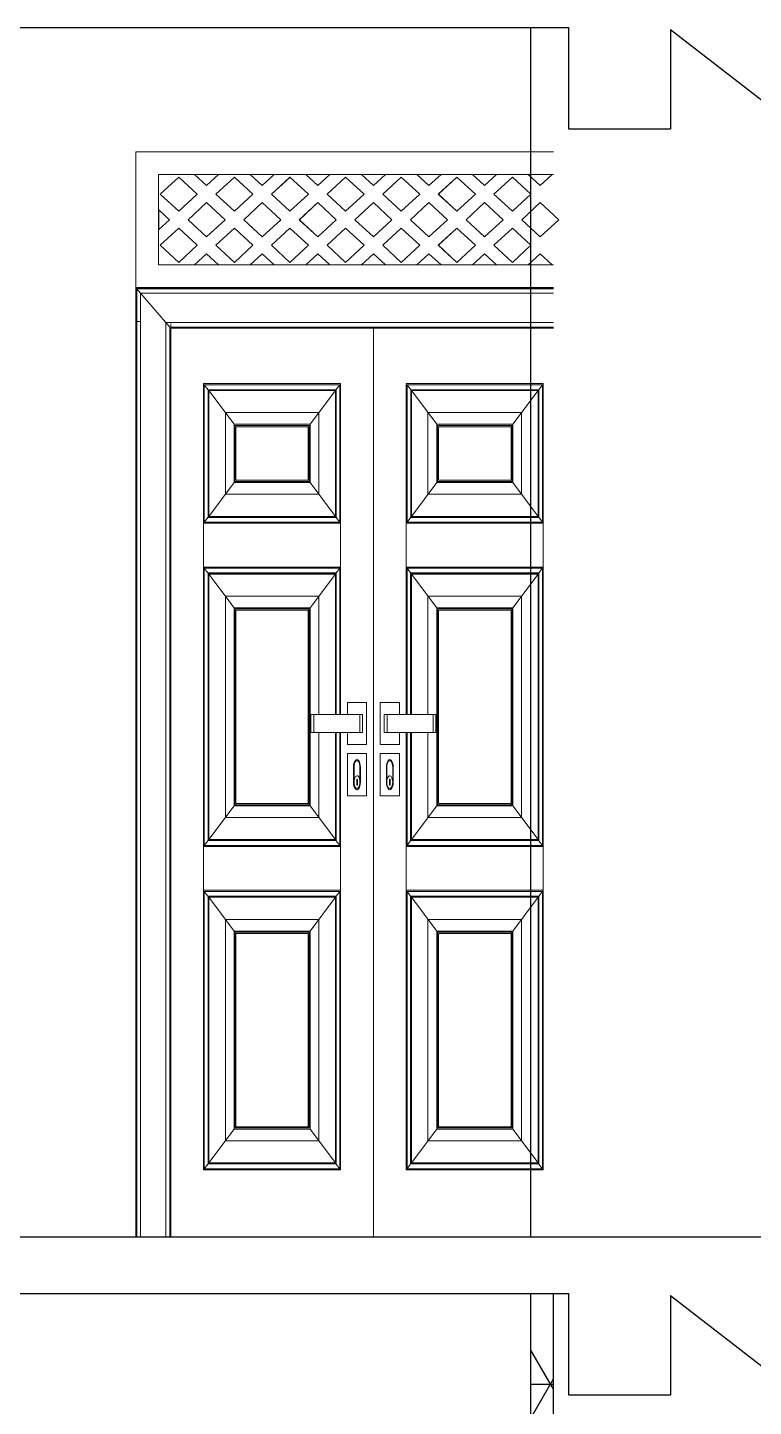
# Model space of a CAD drawing. Header units: inches. Extents: x -10117506 to -5032697, y -6529230 to -3254494.
# Drawn here: x -5044368.3 to -5044304.2, y -3258660.7 to -3258538.7 of the extents above; entities that cross this region are included whole.
import ezdxf

# ---------------------------------------------------------------- set-up
doc = ezdxf.new("R2010")
doc.units = ezdxf.units.IN
doc.header["$LTSCALE"] = 2
doc.header["$MEASUREMENT"] = 0
doc.linetypes.add('CENTER', pattern=[2, 1.25, -0.25, 0.25, -0.25])
doc.layers.get('0').update_dxf_attribs({"linetype": 'CONTINUOUS'})
doc.layers.add('A-Hatch', color=7, linetype='CONTINUOUS')
doc.layers.add('Annotate-Bold.w', color=187, linetype='CONTINUOUS', lineweight=18)
doc.layers.add('F-FURNITURE', color=30, linetype='CONTINUOUS', lineweight=13)

msp = doc.modelspace()

# ---------------------------------------------------------------- hatches: boundary and pattern name
at = {"layer": 'A-Hatch', "transparency": 33554661}
h = msp.add_hatch(dxfattribs=at)
h.set_pattern_fill('NET3', color=256, scale=75)
h.set_pattern_definition([(0, (32215.964, 644.428), (0, 9.375), []), (60, (32215.964, 644.428), (-8.11898816, 4.6875), []), (120, (32215.964, 644.428), (-8.11898816, -4.6875), [])])
h.paths.add_polyline_path([(-5044321.84, -3258650.67), (-5044323.84, -3258650.67), (-5044323.84, -3258757.67), (-5044321.84, -3258757.67)])

# ---------------------------------------------------------------- linework, layer by layer
at = {"ltscale": 0.5}
for p, q in [((-5044443.84, -3258538.67), (-5044320.49, -3258538.67)), ((-5044323.84, -3258645.67), (-5044323.84, -3258538.67)), ((-5044311.49, -3258538.84), (-5044237.99, -3258596)), ((-5044472.34, -3258645.67), (-5044323.84, -3258645.67)), ((-5044323.84, -3258645.67), (-5044300.99, -3258645.67)), ((-5044443.84, -3258650.67), (-5044323.84, -3258650.67)), ((-5044323.84, -3258757.67), (-5044323.84, -3258650.67)), ((-5044323.84, -3258650.67), (-5044320.49, -3258650.67)), ((-5044321.84, -3258757.67), (-5044321.84, -3258650.67)), ((-5044311.49, -3258650.84), (-5044237.99, -3258708))]:
    msp.add_line(p, q, dxfattribs=at)
for points in [[(-5044311.49, -3258538.84), (-5044311.49, -3258547.67), (-5044320.49, -3258547.67), (-5044320.49, -3258538.67)], [(-5044311.49, -3258650.84), (-5044311.49, -3258659.67), (-5044320.49, -3258659.67), (-5044320.49, -3258650.67)]]:
    msp.add_lwpolyline(points, dxfattribs=at)
at = {"layer": 'Annotate-Bold.w', "linetype": 'CENTER', "ltscale": 0.01}
msp.add_line((-5044509.38, -3258645.67), (-5044120.62, -3258645.67), dxfattribs=at)
at = {"layer": 'F-FURNITURE'}
for p, q in [((-5044358.76, -3258645.67), (-5044358.76, -3258549.67)), ((-5044358.76, -3258549.67), (-5044321.84, -3258549.67)), ((-5044356.76, -3258554.77), (-5044356.76, -3258551.67)), ((-5044356.76, -3258551.67), (-5044353.58, -3258551.67)), ((-5044352.51, -3258552.65), (-5044353.58, -3258551.67)), ((-5044353.58, -3258551.67), (-5044353.57, -3258551.67)), ((-5044352.51, -3258552.65), (-5044353.57, -3258551.67)), ((-5044351.45, -3258551.67), (-5044353.57, -3258551.67)), ((-5044351.45, -3258551.67), (-5044352.51, -3258552.65)), ((-5044351.45, -3258551.67), (-5044348.66, -3258551.67)), ((-5044347.6, -3258552.65), (-5044348.66, -3258551.67)), ((-5044347.59, -3258552.65), (-5044348.66, -3258551.67)), ((-5044348.66, -3258551.67), (-5044348.66, -3258551.67)), ((-5044346.53, -3258551.67), (-5044348.66, -3258551.67)), ((-5044346.53, -3258551.67), (-5044347.6, -3258552.65)), ((-5044346.53, -3258551.67), (-5044343.75, -3258551.67)), ((-5044342.68, -3258552.65), (-5044343.75, -3258551.67)), ((-5044343.75, -3258551.67), (-5044343.74, -3258551.67)), ((-5044342.68, -3258552.65), (-5044343.74, -3258551.67)), ((-5044341.61, -3258551.67), (-5044343.74, -3258551.67)), ((-5044341.61, -3258551.67), (-5044342.68, -3258552.65)), ((-5044341.61, -3258551.67), (-5044338.83, -3258551.67)), ((-5044337.76, -3258552.65), (-5044338.83, -3258551.67)), ((-5044338.83, -3258551.67), (-5044338.82, -3258551.67)), ((-5044337.76, -3258552.65), (-5044338.82, -3258551.67)), ((-5044336.7, -3258551.67), (-5044338.82, -3258551.67)), ((-5044336.7, -3258551.67), (-5044337.76, -3258552.65)), ((-5044336.7, -3258551.67), (-5044333.91, -3258551.67)), ((-5044332.85, -3258552.65), (-5044333.91, -3258551.67)), ((-5044333.91, -3258551.67), (-5044333.91, -3258551.67)), ((-5044332.85, -3258552.65), (-5044333.91, -3258551.67)), ((-5044331.78, -3258551.67), (-5044333.91, -3258551.67)), ((-5044331.78, -3258551.67), (-5044332.85, -3258552.65)), ((-5044331.78, -3258551.67), (-5044329, -3258551.67)), ((-5044327.93, -3258552.65), (-5044329, -3258551.67)), ((-5044329, -3258551.67), (-5044328.99, -3258551.67)), ((-5044327.93, -3258552.65), (-5044328.99, -3258551.67)), ((-5044326.87, -3258551.67), (-5044328.99, -3258551.67)), ((-5044326.87, -3258551.67), (-5044327.93, -3258552.65)), ((-5044326.87, -3258551.67), (-5044324.08, -3258551.67)), ((-5044323.02, -3258552.65), (-5044324.08, -3258551.67)), ((-5044324.08, -3258551.67), (-5044324.08, -3258551.67)), ((-5044323.01, -3258552.65), (-5044324.08, -3258551.67)), ((-5044321.95, -3258551.67), (-5044324.08, -3258551.67)), ((-5044321.95, -3258551.67), (-5044323.02, -3258552.65)), ((-5044321.95, -3258551.67), (-5044321.94, -3258551.67)), ((-5044321.94, -3258551.67), (-5044321.84, -3258551.67)), ((-5044321.84, -3258551.67), (-5044321.94, -3258551.67)), ((-5044356.61, -3258553.4), (-5044354.97, -3258551.9)), ((-5044356.6, -3258553.4), (-5044354.97, -3258551.9)), ((-5044354.97, -3258551.9), (-5044353.33, -3258553.4)), ((-5044351.69, -3258553.4), (-5044350.05, -3258551.9)), ((-5044351.69, -3258553.4), (-5044350.05, -3258551.9)), ((-5044350.05, -3258551.9), (-5044348.42, -3258553.4)), ((-5044346.78, -3258553.4), (-5044345.14, -3258551.9)), ((-5044346.77, -3258553.4), (-5044345.13, -3258551.9)), ((-5044345.14, -3258551.9), (-5044343.5, -3258553.4)), ((-5044341.86, -3258553.4), (-5044340.22, -3258551.9)), ((-5044341.85, -3258553.4), (-5044340.22, -3258551.9)), ((-5044340.22, -3258551.9), (-5044338.58, -3258553.41)), ((-5044336.94, -3258553.41), (-5044335.31, -3258551.9)), ((-5044336.94, -3258553.41), (-5044335.3, -3258551.9)), ((-5044335.31, -3258551.9), (-5044333.67, -3258553.41)), ((-5044332.03, -3258553.41), (-5044330.39, -3258551.9)), ((-5044332.02, -3258553.41), (-5044330.39, -3258551.9)), ((-5044330.39, -3258551.9), (-5044328.75, -3258553.41)), ((-5044327.11, -3258553.41), (-5044325.47, -3258551.9)), ((-5044327.11, -3258553.41), (-5044325.47, -3258551.9)), ((-5044325.47, -3258551.9), (-5044323.84, -3258553.41)), ((-5044354.97, -3258554.91), (-5044356.61, -3258553.4)), ((-5044356.61, -3258553.4), (-5044356.6, -3258553.4)), ((-5044354.97, -3258554.91), (-5044356.6, -3258553.4)), ((-5044353.33, -3258553.4), (-5044354.97, -3258554.91)), ((-5044350.05, -3258554.91), (-5044351.69, -3258553.4)), ((-5044351.69, -3258553.4), (-5044351.69, -3258553.4)), ((-5044350.05, -3258554.91), (-5044351.69, -3258553.4)), ((-5044348.42, -3258553.4), (-5044350.05, -3258554.91)), ((-5044345.14, -3258554.91), (-5044346.78, -3258553.4)), ((-5044346.78, -3258553.4), (-5044346.77, -3258553.4)), ((-5044345.14, -3258554.91), (-5044346.77, -3258553.4)), ((-5044343.5, -3258553.4), (-5044345.14, -3258554.91)), ((-5044340.22, -3258554.91), (-5044341.86, -3258553.4)), ((-5044341.86, -3258553.4), (-5044341.85, -3258553.4)), ((-5044340.22, -3258554.91), (-5044341.85, -3258553.4)), ((-5044338.58, -3258553.41), (-5044340.22, -3258554.91)), ((-5044335.31, -3258554.91), (-5044336.94, -3258553.41)), ((-5044335.3, -3258554.91), (-5044336.94, -3258553.41)), ((-5044336.94, -3258553.41), (-5044336.94, -3258553.41)), ((-5044333.67, -3258553.41), (-5044335.31, -3258554.91)), ((-5044330.39, -3258554.91), (-5044332.03, -3258553.41)), ((-5044332.03, -3258553.41), (-5044332.02, -3258553.41)), ((-5044330.39, -3258554.91), (-5044332.02, -3258553.41)), ((-5044328.75, -3258553.41), (-5044330.39, -3258554.91)), ((-5044325.47, -3258554.91), (-5044327.11, -3258553.41)), ((-5044327.11, -3258553.41), (-5044327.11, -3258553.41)), ((-5044325.47, -3258554.91), (-5044327.11, -3258553.41)), ((-5044323.84, -3258553.41), (-5044325.47, -3258554.91)), ((-5044356.76, -3258559.67), (-5044356.76, -3258554.77)), ((-5044356.76, -3258554.77), (-5044355.79, -3258555.67)), ((-5044356.74, -3258554.79), (-5044356.74, -3258556.54)), ((-5044354.15, -3258555.67), (-5044352.51, -3258554.16)), ((-5044354.14, -3258555.67), (-5044352.51, -3258554.16)), ((-5044352.51, -3258554.16), (-5044350.87, -3258555.67)), ((-5044349.23, -3258555.67), (-5044347.6, -3258554.16)), ((-5044349.23, -3258555.67), (-5044347.59, -3258554.16)), ((-5044347.6, -3258554.16), (-5044345.96, -3258555.67)), ((-5044344.32, -3258555.67), (-5044342.68, -3258554.16)), ((-5044344.31, -3258555.67), (-5044342.68, -3258554.16)), ((-5044342.68, -3258554.16), (-5044341.04, -3258555.67)), ((-5044339.4, -3258555.67), (-5044337.76, -3258554.16)), ((-5044339.4, -3258555.67), (-5044337.76, -3258554.16)), ((-5044337.76, -3258554.16), (-5044336.13, -3258555.67)), ((-5044334.49, -3258555.67), (-5044332.85, -3258554.16)), ((-5044334.48, -3258555.67), (-5044332.85, -3258554.16)), ((-5044332.85, -3258554.16), (-5044331.21, -3258555.67)), ((-5044329.57, -3258555.67), (-5044327.93, -3258554.16)), ((-5044329.57, -3258555.67), (-5044327.93, -3258554.16)), ((-5044327.93, -3258554.16), (-5044326.29, -3258555.67)), ((-5044324.65, -3258555.67), (-5044323.02, -3258554.16)), ((-5044324.65, -3258555.67), (-5044323.01, -3258554.16)), ((-5044323.02, -3258554.16), (-5044321.38, -3258555.67)), ((-5044355.79, -3258555.67), (-5044356.76, -3258556.56)), ((-5044356.61, -3258557.93), (-5044354.97, -3258556.42)), ((-5044356.6, -3258557.93), (-5044354.97, -3258556.42)), ((-5044354.97, -3258556.42), (-5044353.33, -3258557.93)), ((-5044352.51, -3258557.18), (-5044354.15, -3258555.67)), ((-5044354.15, -3258555.67), (-5044354.14, -3258555.67)), ((-5044352.51, -3258557.17), (-5044354.14, -3258555.67)), ((-5044350.87, -3258555.67), (-5044352.51, -3258557.18)), ((-5044351.69, -3258557.93), (-5044350.05, -3258556.42)), ((-5044351.69, -3258557.93), (-5044350.05, -3258556.42)), ((-5044350.05, -3258556.42), (-5044348.42, -3258557.93)), ((-5044347.6, -3258557.18), (-5044349.23, -3258555.67)), ((-5044349.23, -3258555.67), (-5044349.23, -3258555.67)), ((-5044347.59, -3258557.17), (-5044349.23, -3258555.67)), ((-5044345.96, -3258555.67), (-5044347.6, -3258557.18)), ((-5044346.78, -3258557.93), (-5044345.14, -3258556.42)), ((-5044346.77, -3258557.93), (-5044345.14, -3258556.43)), ((-5044345.14, -3258556.42), (-5044343.5, -3258557.93)), ((-5044342.68, -3258557.18), (-5044344.32, -3258555.67)), ((-5044344.32, -3258555.67), (-5044344.31, -3258555.67)), ((-5044342.68, -3258557.17), (-5044344.31, -3258555.67)), ((-5044341.04, -3258555.67), (-5044342.68, -3258557.18)), ((-5044341.86, -3258557.93), (-5044340.22, -3258556.42)), ((-5044341.86, -3258557.93), (-5044340.22, -3258556.43)), ((-5044340.22, -3258556.42), (-5044338.58, -3258557.93)), ((-5044337.76, -3258557.18), (-5044339.4, -3258555.67)), ((-5044339.4, -3258555.67), (-5044339.4, -3258555.67)), ((-5044337.76, -3258557.17), (-5044339.4, -3258555.67)), ((-5044336.13, -3258555.67), (-5044337.76, -3258557.18)), ((-5044336.94, -3258557.93), (-5044335.31, -3258556.42)), ((-5044336.94, -3258557.93), (-5044335.3, -3258556.43)), ((-5044335.31, -3258556.42), (-5044333.67, -3258557.93)), ((-5044332.85, -3258557.18), (-5044334.49, -3258555.67)), ((-5044334.49, -3258555.67), (-5044334.48, -3258555.67)), ((-5044332.85, -3258557.17), (-5044334.48, -3258555.67)), ((-5044331.21, -3258555.67), (-5044332.85, -3258557.18)), ((-5044332.03, -3258557.93), (-5044330.39, -3258556.42)), ((-5044332.02, -3258557.93), (-5044330.39, -3258556.43)), ((-5044330.39, -3258556.42), (-5044328.75, -3258557.93)), ((-5044327.93, -3258557.18), (-5044329.57, -3258555.67)), ((-5044329.57, -3258555.67), (-5044329.57, -3258555.67)), ((-5044327.93, -3258557.18), (-5044329.57, -3258555.67)), ((-5044326.29, -3258555.67), (-5044327.93, -3258557.18)), ((-5044327.11, -3258557.93), (-5044325.47, -3258556.42)), ((-5044327.11, -3258557.93), (-5044325.47, -3258556.43)), ((-5044325.47, -3258556.42), (-5044323.84, -3258557.93)), ((-5044323.02, -3258557.18), (-5044324.65, -3258555.67)), ((-5044324.65, -3258555.67), (-5044324.65, -3258555.67)), ((-5044323.01, -3258557.18), (-5044324.65, -3258555.67)), ((-5044321.38, -3258555.67), (-5044323.02, -3258557.18)), ((-5044354.97, -3258559.44), (-5044356.61, -3258557.93)), ((-5044356.61, -3258557.93), (-5044356.6, -3258557.93)), ((-5044354.97, -3258559.44), (-5044356.6, -3258557.93)), ((-5044353.33, -3258557.93), (-5044354.97, -3258559.44)), ((-5044353.58, -3258559.67), (-5044352.51, -3258558.69)), ((-5044353.57, -3258559.67), (-5044352.51, -3258558.69)), ((-5044352.51, -3258558.69), (-5044351.45, -3258559.67)), ((-5044350.05, -3258559.44), (-5044351.69, -3258557.93)), ((-5044351.69, -3258557.93), (-5044351.69, -3258557.93)), ((-5044350.05, -3258559.44), (-5044351.69, -3258557.93)), ((-5044348.42, -3258557.93), (-5044350.05, -3258559.44)), ((-5044348.66, -3258559.67), (-5044347.6, -3258558.69)), ((-5044348.66, -3258559.67), (-5044347.59, -3258558.69)), ((-5044347.6, -3258558.69), (-5044346.53, -3258559.67)), ((-5044345.14, -3258559.44), (-5044346.78, -3258557.93)), ((-5044346.78, -3258557.93), (-5044346.77, -3258557.93)), ((-5044345.14, -3258559.44), (-5044346.77, -3258557.93)), ((-5044343.5, -3258557.93), (-5044345.14, -3258559.44)), ((-5044343.75, -3258559.67), (-5044342.68, -3258558.69)), ((-5044343.74, -3258559.67), (-5044342.68, -3258558.69)), ((-5044342.68, -3258558.69), (-5044341.61, -3258559.67)), ((-5044340.22, -3258559.44), (-5044341.86, -3258557.93)), ((-5044340.22, -3258559.44), (-5044341.86, -3258557.93)), ((-5044341.86, -3258557.93), (-5044341.86, -3258557.93)), ((-5044338.58, -3258557.93), (-5044340.22, -3258559.44)), ((-5044338.83, -3258559.67), (-5044337.76, -3258558.69)), ((-5044338.82, -3258559.67), (-5044337.76, -3258558.69)), ((-5044337.76, -3258558.69), (-5044336.7, -3258559.67)), ((-5044335.31, -3258559.44), (-5044336.94, -3258557.93)), ((-5044336.94, -3258557.93), (-5044336.94, -3258557.93)), ((-5044335.3, -3258559.44), (-5044336.94, -3258557.93)), ((-5044333.67, -3258557.93), (-5044335.31, -3258559.44)), ((-5044333.91, -3258559.67), (-5044332.85, -3258558.69)), ((-5044333.91, -3258559.67), (-5044332.85, -3258558.69)), ((-5044332.85, -3258558.69), (-5044331.78, -3258559.67)), ((-5044330.39, -3258559.44), (-5044332.03, -3258557.93)), ((-5044332.03, -3258557.93), (-5044332.02, -3258557.93)), ((-5044330.39, -3258559.44), (-5044332.02, -3258557.93)), ((-5044328.75, -3258557.93), (-5044330.39, -3258559.44)), ((-5044329, -3258559.67), (-5044327.93, -3258558.69)), ((-5044328.99, -3258559.67), (-5044327.93, -3258558.69)), ((-5044327.93, -3258558.69), (-5044326.87, -3258559.67)), ((-5044325.47, -3258559.44), (-5044327.11, -3258557.93)), ((-5044325.47, -3258559.44), (-5044327.11, -3258557.93)), ((-5044327.11, -3258557.93), (-5044327.11, -3258557.93)), ((-5044323.84, -3258557.93), (-5044325.47, -3258559.44)), ((-5044324.08, -3258559.67), (-5044323.02, -3258558.69)), ((-5044324.08, -3258559.67), (-5044323.01, -3258558.69)), ((-5044323.02, -3258558.69), (-5044321.95, -3258559.67)), ((-5044356.76, -3258559.67), (-5044356.76, -3258559.67)), ((-5044356.76, -3258559.67), (-5044356.74, -3258559.67)), ((-5044353.58, -3258559.67), (-5044356.76, -3258559.67)), ((-5044356.74, -3258559.67), (-5044356.74, -3258559.67)), ((-5044356.74, -3258559.67), (-5044353.58, -3258559.67)), ((-5044353.58, -3258559.67), (-5044353.57, -3258559.67)), ((-5044353.57, -3258559.67), (-5044351.45, -3258559.67)), ((-5044348.66, -3258559.67), (-5044351.45, -3258559.67)), ((-5044348.66, -3258559.67), (-5044348.66, -3258559.67)), ((-5044348.66, -3258559.67), (-5044346.53, -3258559.67)), ((-5044343.75, -3258559.67), (-5044346.53, -3258559.67)), ((-5044343.74, -3258559.67), (-5044343.75, -3258559.67)), ((-5044343.74, -3258559.67), (-5044341.61, -3258559.67)), ((-5044338.83, -3258559.67), (-5044341.61, -3258559.67)), ((-5044338.82, -3258559.67), (-5044338.83, -3258559.67)), ((-5044338.82, -3258559.67), (-5044336.7, -3258559.67)), ((-5044333.91, -3258559.67), (-5044336.7, -3258559.67)), ((-5044333.91, -3258559.67), (-5044333.91, -3258559.67)), ((-5044333.91, -3258559.67), (-5044331.78, -3258559.67)), ((-5044329, -3258559.67), (-5044331.78, -3258559.67)), ((-5044329, -3258559.67), (-5044328.99, -3258559.67)), ((-5044328.99, -3258559.67), (-5044326.87, -3258559.67)), ((-5044324.08, -3258559.67), (-5044326.87, -3258559.67)), ((-5044324.08, -3258559.67), (-5044324.08, -3258559.67)), ((-5044324.08, -3258559.67), (-5044321.95, -3258559.67)), ((-5044321.84, -3258559.67), (-5044321.95, -3258559.67)), ((-5044358.76, -3258561.67), (-5044321.84, -3258561.67)), ((-5044358.7, -3258645.67), (-5044358.7, -3258561.75)), ((-5044358.7, -3258561.75), (-5044321.84, -3258561.75)), ((-5044358.7, -3258561.75), (-5044355.76, -3258565.17)), ((-5044358.68, -3258561.77), (-5044321.84, -3258561.77)), ((-5044358.68, -3258564.67), (-5044358.68, -3258561.77)), ((-5044358.34, -3258645.67), (-5044358.34, -3258562.17)), ((-5044358.34, -3258562.17), (-5044321.84, -3258562.17)), ((-5044358.68, -3258564.67), (-5044358.62, -3258564.67)), ((-5044358.68, -3258645.67), (-5044358.68, -3258564.67)), ((-5044358.58, -3258564.67), (-5044358.54, -3258564.67)), ((-5044358.49, -3258564.67), (-5044358.38, -3258564.67)), ((-5044356.11, -3258645.67), (-5044356.11, -3258564.77)), ((-5044356.11, -3258564.77), (-5044321.84, -3258564.77)), ((-5044355.68, -3258564.77), (-5044355.68, -3258564.82)), ((-5044355.68, -3258564.87), (-5044355.68, -3258564.92)), ((-5044355.68, -3258564.97), (-5044355.68, -3258565.05)), ((-5044355.68, -3258565.09), (-5044355.68, -3258565.17)), ((-5044355.76, -3258645.67), (-5044355.76, -3258565.17)), ((-5044355.76, -3258565.17), (-5044321.84, -3258565.17)), ((-5044355.68, -3258645.67), (-5044355.68, -3258565.27)), ((-5044355.68, -3258565.27), (-5044321.84, -3258565.27)), ((-5044337.76, -3258645.67), (-5044337.76, -3258565.27)), ((-5044352.78, -3258611.14), (-5044352.78, -3258570.16)), ((-5044340.66, -3258570.16), (-5044352.78, -3258570.16)), ((-5044352.71, -3258582.43), (-5044352.71, -3258570.27)), ((-5044352.71, -3258570.27), (-5044340.74, -3258570.27)), ((-5044352.71, -3258570.27), (-5044352.37, -3258570.71)), ((-5044352.37, -3258581.99), (-5044352.37, -3258570.71)), ((-5044352.37, -3258570.71), (-5044341.07, -3258570.71)), ((-5044352.32, -3258581.92), (-5044352.32, -3258570.78)), ((-5044352.32, -3258570.78), (-5044341.12, -3258570.78)), ((-5044350.08, -3258573.77), (-5044352.32, -3258570.78)), ((-5044341.12, -3258570.78), (-5044343.36, -3258573.77)), ((-5044341.12, -3258570.78), (-5044341.12, -3258581.92)), ((-5044341.07, -3258570.71), (-5044340.74, -3258570.27)), ((-5044341.07, -3258570.71), (-5044341.07, -3258581.99)), ((-5044341.05, -3258570.68), (-5044341.05, -3258582.02)), ((-5044340.74, -3258570.27), (-5044340.74, -3258582.43)), ((-5044340.66, -3258570.16), (-5044340.66, -3258599.45)), ((-5044334.87, -3258599.45), (-5044334.87, -3258570.16)), ((-5044322.75, -3258570.16), (-5044334.87, -3258570.16)), ((-5044334.79, -3258582.43), (-5044334.79, -3258570.27)), ((-5044334.79, -3258570.27), (-5044322.82, -3258570.27)), ((-5044334.79, -3258570.27), (-5044334.46, -3258570.71)), ((-5044334.46, -3258581.99), (-5044334.46, -3258570.71)), ((-5044334.46, -3258570.71), (-5044323.15, -3258570.71)), ((-5044334.41, -3258581.92), (-5044334.41, -3258570.78)), ((-5044334.41, -3258570.78), (-5044323.21, -3258570.78)), ((-5044332.17, -3258573.77), (-5044334.41, -3258570.78)), ((-5044323.21, -3258570.78), (-5044325.45, -3258573.77)), ((-5044323.21, -3258570.78), (-5044323.21, -3258581.92)), ((-5044323.15, -3258570.71), (-5044322.82, -3258570.27)), ((-5044323.15, -3258570.71), (-5044323.15, -3258581.99)), ((-5044323.13, -3258570.68), (-5044323.13, -3258582.02)), ((-5044322.82, -3258570.27), (-5044322.82, -3258582.43)), ((-5044322.75, -3258570.16), (-5044322.75, -3258611.14)), ((-5044342.59, -3258572.74), (-5044350.85, -3258572.74)), ((-5044350.85, -3258572.74), (-5044350.85, -3258579.96)), ((-5044342.59, -3258579.96), (-5044342.59, -3258572.74)), ((-5044324.68, -3258572.74), (-5044332.94, -3258572.74)), ((-5044332.94, -3258572.74), (-5044332.94, -3258579.96)), ((-5044324.68, -3258579.96), (-5044324.68, -3258572.74)), ((-5044343.36, -3258573.77), (-5044350.08, -3258573.77)), ((-5044350.08, -3258573.77), (-5044350.08, -3258578.93)), ((-5044350, -3258573.88), (-5044350, -3258578.82)), ((-5044343.44, -3258573.88), (-5044350, -3258573.88)), ((-5044349.93, -3258573.98), (-5044349.93, -3258578.72)), ((-5044343.52, -3258573.98), (-5044349.93, -3258573.98)), ((-5044343.52, -3258578.72), (-5044343.52, -3258573.98)), ((-5044343.44, -3258578.82), (-5044343.44, -3258573.88)), ((-5044343.36, -3258578.93), (-5044343.36, -3258573.77)), ((-5044325.45, -3258573.77), (-5044332.17, -3258573.77)), ((-5044332.17, -3258573.77), (-5044332.17, -3258578.93)), ((-5044332.09, -3258573.88), (-5044332.09, -3258578.82)), ((-5044325.53, -3258573.88), (-5044332.09, -3258573.88)), ((-5044332.01, -3258573.98), (-5044332.01, -3258578.72)), ((-5044325.6, -3258573.98), (-5044332.01, -3258573.98)), ((-5044325.6, -3258578.72), (-5044325.6, -3258573.98)), ((-5044325.53, -3258578.82), (-5044325.53, -3258573.88)), ((-5044325.45, -3258578.93), (-5044325.45, -3258573.77)), ((-5044352.32, -3258581.92), (-5044350.08, -3258578.93)), ((-5044350.08, -3258578.93), (-5044343.36, -3258578.93)), ((-5044350, -3258578.82), (-5044343.44, -3258578.82)), ((-5044349.93, -3258578.72), (-5044343.52, -3258578.72)), ((-5044343.36, -3258578.93), (-5044341.12, -3258581.92)), ((-5044334.41, -3258581.92), (-5044332.17, -3258578.93)), ((-5044332.17, -3258578.93), (-5044325.45, -3258578.93)), ((-5044332.09, -3258578.82), (-5044325.53, -3258578.82)), ((-5044332.01, -3258578.72), (-5044325.6, -3258578.72)), ((-5044325.45, -3258578.93), (-5044323.21, -3258581.92)), ((-5044350.85, -3258579.96), (-5044342.59, -3258579.96)), ((-5044332.94, -3258579.96), (-5044324.68, -3258579.96)), ((-5044352.71, -3258582.43), (-5044352.37, -3258581.99)), ((-5044341.05, -3258582.02), (-5044352.4, -3258582.02)), ((-5044341.07, -3258581.99), (-5044352.37, -3258581.99)), ((-5044341.12, -3258581.92), (-5044352.32, -3258581.92)), ((-5044340.74, -3258582.43), (-5044341.07, -3258581.99)), ((-5044334.79, -3258582.43), (-5044334.46, -3258581.99)), ((-5044323.13, -3258582.02), (-5044334.48, -3258582.02)), ((-5044323.15, -3258581.99), (-5044334.46, -3258581.99)), ((-5044323.21, -3258581.92), (-5044334.41, -3258581.92)), ((-5044322.82, -3258582.43), (-5044323.15, -3258581.99)), ((-5044340.66, -3258582.53), (-5044352.78, -3258582.53)), ((-5044340.74, -3258582.43), (-5044352.71, -3258582.43)), ((-5044322.75, -3258582.53), (-5044334.87, -3258582.53)), ((-5044322.82, -3258582.43), (-5044334.79, -3258582.43)), ((-5044340.66, -3258586.4), (-5044352.78, -3258586.4)), ((-5044352.71, -3258611.03), (-5044352.71, -3258586.5)), ((-5044352.71, -3258586.5), (-5044340.74, -3258586.5)), ((-5044352.71, -3258586.5), (-5044352.4, -3258586.91)), ((-5044352.4, -3258586.91), (-5044341.05, -3258586.91)), ((-5044352.4, -3258586.91), (-5044352.38, -3258586.94)), ((-5044352.38, -3258610.6), (-5044352.38, -3258586.94)), ((-5044352.38, -3258586.94), (-5044341.06, -3258586.94)), ((-5044350.08, -3258590.01), (-5044352.32, -3258587.02)), ((-5044352.32, -3258610.52), (-5044352.32, -3258587.02)), ((-5044352.32, -3258587.02), (-5044341.12, -3258587.02)), ((-5044341.12, -3258587.02), (-5044343.36, -3258590.01)), ((-5044341.12, -3258587.02), (-5044341.12, -3258599.45)), ((-5044341.05, -3258586.91), (-5044341.06, -3258586.94)), ((-5044341.06, -3258586.94), (-5044341.06, -3258599.45)), ((-5044340.74, -3258586.5), (-5044341.05, -3258586.91)), ((-5044341.05, -3258586.91), (-5044341.05, -3258599.45)), ((-5044340.74, -3258586.5), (-5044340.74, -3258599.45)), ((-5044322.75, -3258586.4), (-5044334.87, -3258586.4)), ((-5044334.79, -3258599.45), (-5044334.79, -3258586.5)), ((-5044334.79, -3258586.5), (-5044322.82, -3258586.5)), ((-5044334.79, -3258586.5), (-5044334.48, -3258586.91)), ((-5044334.48, -3258586.91), (-5044323.13, -3258586.91)), ((-5044334.48, -3258586.91), (-5044334.47, -3258586.94)), ((-5044334.47, -3258599.45), (-5044334.47, -3258586.94)), ((-5044334.47, -3258586.94), (-5044323.15, -3258586.94)), ((-5044332.17, -3258590.01), (-5044334.41, -3258587.02)), ((-5044334.41, -3258599.45), (-5044334.41, -3258587.02)), ((-5044334.41, -3258587.02), (-5044323.21, -3258587.02)), ((-5044323.21, -3258587.02), (-5044325.45, -3258590.01)), ((-5044323.21, -3258587.02), (-5044323.21, -3258610.52)), ((-5044323.13, -3258586.91), (-5044323.15, -3258586.94)), ((-5044323.15, -3258586.94), (-5044323.15, -3258610.6)), ((-5044322.82, -3258586.5), (-5044323.13, -3258586.91)), ((-5044323.13, -3258586.91), (-5044323.13, -3258610.62)), ((-5044322.82, -3258586.5), (-5044322.82, -3258611.03)), ((-5044350.85, -3258588.98), (-5044342.59, -3258588.98)), ((-5044350.85, -3258588.98), (-5044350.85, -3258608.56)), ((-5044342.59, -3258588.98), (-5044342.59, -3258599.45)), ((-5044332.94, -3258588.98), (-5044324.68, -3258588.98)), ((-5044332.94, -3258588.98), (-5044332.94, -3258599.45)), ((-5044324.68, -3258588.98), (-5044324.68, -3258608.56)), ((-5044350.08, -3258590.01), (-5044343.36, -3258590.01)), ((-5044350.08, -3258607.53), (-5044350.08, -3258590.01)), ((-5044343.44, -3258590.11), (-5044350, -3258590.11)), ((-5044350, -3258590.11), (-5044350, -3258607.43)), ((-5044343.52, -3258590.21), (-5044349.93, -3258590.21)), ((-5044349.93, -3258590.21), (-5044349.93, -3258607.32)), ((-5044343.52, -3258607.32), (-5044343.52, -3258590.21)), ((-5044343.44, -3258607.43), (-5044343.44, -3258590.11)), ((-5044343.36, -3258590.01), (-5044343.36, -3258607.53)), ((-5044332.17, -3258590.01), (-5044325.45, -3258590.01)), ((-5044332.17, -3258607.53), (-5044332.17, -3258590.01)), ((-5044325.53, -3258590.11), (-5044332.09, -3258590.11)), ((-5044332.09, -3258590.11), (-5044332.09, -3258607.43)), ((-5044325.6, -3258590.21), (-5044332.01, -3258590.21)), ((-5044332.01, -3258590.21), (-5044332.01, -3258607.32)), ((-5044325.6, -3258607.32), (-5044325.6, -3258590.21)), ((-5044325.53, -3258607.43), (-5044325.53, -3258590.11)), ((-5044325.45, -3258590.01), (-5044325.45, -3258607.53)), ((-5044340.06, -3258598.38), (-5044340.06, -3258599.45)), ((-5044338.36, -3258598.38), (-5044340.06, -3258598.38)), ((-5044338.36, -3258598.38), (-5044338.36, -3258602.11)), ((-5044335.47, -3258598.38), (-5044337.17, -3258598.38)), ((-5044337.17, -3258598.38), (-5044337.17, -3258602.11)), ((-5044335.47, -3258598.38), (-5044335.47, -3258599.45)), ((-5044343.29, -3258599.45), (-5044343.29, -3258601.04)), ((-5044343.29, -3258599.45), (-5044338.73, -3258599.45)), ((-5044343.04, -3258599.45), (-5044343.04, -3258601.04)), ((-5044338.97, -3258599.45), (-5044338.97, -3258601.04)), ((-5044338.73, -3258599.45), (-5044338.73, -3258601.04)), ((-5044336.8, -3258599.45), (-5044336.8, -3258601.04)), ((-5044332.24, -3258599.45), (-5044336.8, -3258599.45)), ((-5044336.56, -3258599.45), (-5044336.56, -3258601.04)), ((-5044332.49, -3258599.45), (-5044332.49, -3258601.04)), ((-5044332.24, -3258599.45), (-5044332.24, -3258601.04)), ((-5044343.29, -3258601.04), (-5044338.73, -3258601.04)), ((-5044342.59, -3258601.04), (-5044342.59, -3258608.56)), ((-5044341.12, -3258601.04), (-5044341.12, -3258610.52)), ((-5044341.06, -3258601.04), (-5044341.06, -3258610.6)), ((-5044341.05, -3258601.04), (-5044341.05, -3258610.62)), ((-5044340.74, -3258601.04), (-5044340.74, -3258611.03)), ((-5044340.66, -3258601.04), (-5044340.66, -3258611.14)), ((-5044340.06, -3258601.04), (-5044340.06, -3258602.11)), ((-5044332.24, -3258601.04), (-5044336.8, -3258601.04)), ((-5044335.47, -3258601.04), (-5044335.47, -3258602.11)), ((-5044334.87, -3258611.14), (-5044334.87, -3258601.04)), ((-5044334.79, -3258611.03), (-5044334.79, -3258601.04)), ((-5044334.47, -3258610.6), (-5044334.47, -3258601.04)), ((-5044334.41, -3258610.52), (-5044334.41, -3258601.04)), ((-5044332.94, -3258608.56), (-5044332.94, -3258601.04)), ((-5044340.06, -3258602.11), (-5044338.36, -3258602.11)), ((-5044340.06, -3258602.9), (-5044338.36, -3258602.9)), ((-5044340.06, -3258606.63), (-5044340.06, -3258602.9)), ((-5044338.36, -3258602.9), (-5044338.36, -3258606.63)), ((-5044337.17, -3258602.11), (-5044335.47, -3258602.11)), ((-5044337.17, -3258602.9), (-5044337.17, -3258606.63)), ((-5044335.47, -3258602.9), (-5044337.17, -3258602.9)), ((-5044335.47, -3258606.63), (-5044335.47, -3258602.9)), ((-5044339.51, -3258603.93), (-5044339.52, -3258604.1)), ((-5044339.52, -3258605.43), (-5044339.52, -3258604.1)), ((-5044339.48, -3258603.77), (-5044339.51, -3258603.93)), ((-5044339.43, -3258603.63), (-5044339.48, -3258603.77)), ((-5044339.47, -3258604.11), (-5044339.46, -3258603.95)), ((-5044339.47, -3258605.42), (-5044339.47, -3258604.11)), ((-5044339.46, -3258603.95), (-5044339.44, -3258603.82)), ((-5044339.44, -3258603.82), (-5044339.39, -3258603.7)), ((-5044339.36, -3258603.52), (-5044339.43, -3258603.63)), ((-5044339.39, -3258603.7), (-5044339.34, -3258603.61)), ((-5044339.29, -3258603.46), (-5044339.36, -3258603.52)), ((-5044339.34, -3258603.61), (-5044339.28, -3258603.56)), ((-5044339.21, -3258603.44), (-5044339.29, -3258603.46)), ((-5044339.28, -3258603.56), (-5044339.21, -3258603.54)), ((-5044339.13, -3258603.46), (-5044339.21, -3258603.44)), ((-5044339.21, -3258603.54), (-5044339.15, -3258603.56)), ((-5044339.15, -3258603.56), (-5044339.08, -3258603.61)), ((-5044339.06, -3258603.52), (-5044339.13, -3258603.46)), ((-5044339.08, -3258603.61), (-5044339.03, -3258603.7)), ((-5044339, -3258603.63), (-5044339.06, -3258603.52)), ((-5044339.03, -3258603.7), (-5044338.99, -3258603.82)), ((-5044338.95, -3258603.77), (-5044339, -3258603.63)), ((-5044338.99, -3258603.82), (-5044338.96, -3258603.95)), ((-5044338.96, -3258603.95), (-5044338.95, -3258604.11)), ((-5044338.92, -3258603.93), (-5044338.95, -3258603.77)), ((-5044338.95, -3258604.11), (-5044338.95, -3258605.42)), ((-5044338.91, -3258604.1), (-5044338.92, -3258603.93)), ((-5044338.91, -3258605.43), (-5044338.91, -3258604.1)), ((-5044336.62, -3258604.1), (-5044336.61, -3258603.93)), ((-5044336.62, -3258605.43), (-5044336.62, -3258604.1)), ((-5044336.61, -3258603.93), (-5044336.58, -3258603.77)), ((-5044336.58, -3258603.77), (-5044336.53, -3258603.63)), ((-5044336.54, -3258603.82), (-5044336.57, -3258603.95)), ((-5044336.57, -3258603.95), (-5044336.57, -3258604.11)), ((-5044336.57, -3258604.11), (-5044336.57, -3258605.42)), ((-5044336.5, -3258603.7), (-5044336.54, -3258603.82)), ((-5044336.53, -3258603.63), (-5044336.47, -3258603.52)), ((-5044336.45, -3258603.61), (-5044336.5, -3258603.7)), ((-5044336.47, -3258603.52), (-5044336.4, -3258603.46)), ((-5044336.38, -3258603.56), (-5044336.45, -3258603.61)), ((-5044336.4, -3258603.46), (-5044336.32, -3258603.44)), ((-5044336.32, -3258603.54), (-5044336.38, -3258603.56)), ((-5044336.32, -3258603.44), (-5044336.24, -3258603.46)), ((-5044336.25, -3258603.56), (-5044336.32, -3258603.54)), ((-5044336.19, -3258603.61), (-5044336.25, -3258603.56)), ((-5044336.24, -3258603.46), (-5044336.16, -3258603.52)), ((-5044336.13, -3258603.7), (-5044336.19, -3258603.61)), ((-5044336.16, -3258603.52), (-5044336.1, -3258603.63)), ((-5044336.09, -3258603.82), (-5044336.13, -3258603.7)), ((-5044336.1, -3258603.63), (-5044336.05, -3258603.77)), ((-5044336.07, -3258603.95), (-5044336.09, -3258603.82)), ((-5044336.06, -3258604.11), (-5044336.07, -3258603.95)), ((-5044336.06, -3258605.42), (-5044336.06, -3258604.11)), ((-5044336.05, -3258603.77), (-5044336.02, -3258603.93)), ((-5044336.02, -3258603.93), (-5044336.01, -3258604.1)), ((-5044336.01, -3258605.43), (-5044336.01, -3258604.1)), ((-5044339.46, -3258605.29), (-5044339.47, -3258605.42)), ((-5044339.44, -3258605.15), (-5044339.46, -3258605.29)), ((-5044339.4, -3258605.04), (-5044339.44, -3258605.15)), ((-5044339.34, -3258604.94), (-5044339.4, -3258605.04)), ((-5044339.28, -3258604.89), (-5044339.34, -3258604.94)), ((-5044339.21, -3258604.87), (-5044339.28, -3258604.89)), ((-5044339.24, -3258605.17), (-5044339.18, -3258605.17)), ((-5044339.24, -3258605.7), (-5044339.24, -3258605.17)), ((-5044339.15, -3258604.88), (-5044339.21, -3258604.87)), ((-5044339.18, -3258605.17), (-5044339.18, -3258605.7)), ((-5044339.09, -3258604.94), (-5044339.15, -3258604.88)), ((-5044339.03, -3258605.03), (-5044339.09, -3258604.94)), ((-5044338.99, -3258605.14), (-5044339.03, -3258605.03)), ((-5044338.96, -3258605.28), (-5044338.99, -3258605.14)), ((-5044338.95, -3258605.42), (-5044338.96, -3258605.28)), ((-5044336.57, -3258605.28), (-5044336.54, -3258605.14)), ((-5044336.57, -3258605.42), (-5044336.57, -3258605.28)), ((-5044336.54, -3258605.14), (-5044336.5, -3258605.03)), ((-5044336.5, -3258605.03), (-5044336.44, -3258604.94)), ((-5044336.44, -3258604.94), (-5044336.38, -3258604.88)), ((-5044336.38, -3258604.88), (-5044336.31, -3258604.87)), ((-5044336.35, -3258605.17), (-5044336.35, -3258605.7)), ((-5044336.29, -3258605.17), (-5044336.35, -3258605.17)), ((-5044336.31, -3258604.87), (-5044336.25, -3258604.89)), ((-5044336.29, -3258605.7), (-5044336.29, -3258605.17)), ((-5044336.25, -3258604.89), (-5044336.18, -3258604.94)), ((-5044336.18, -3258604.94), (-5044336.13, -3258605.04)), ((-5044336.13, -3258605.04), (-5044336.09, -3258605.15)), ((-5044336.09, -3258605.15), (-5044336.07, -3258605.29)), ((-5044336.07, -3258605.29), (-5044336.06, -3258605.42)), ((-5044339.52, -3258605.43), (-5044339.51, -3258605.6)), ((-5044339.51, -3258605.6), (-5044339.48, -3258605.76)), ((-5044339.48, -3258605.76), (-5044339.43, -3258605.9)), ((-5044339.47, -3258605.42), (-5044339.47, -3258605.43)), ((-5044339.47, -3258605.43), (-5044339.47, -3258605.44)), ((-5044339.47, -3258605.44), (-5044339.46, -3258605.58)), ((-5044339.46, -3258605.58), (-5044339.46, -3258605.58)), ((-5044339.46, -3258605.58), (-5044339.44, -3258605.71)), ((-5044339.44, -3258605.71), (-5044339.43, -3258605.72)), ((-5044339.43, -3258605.72), (-5044339.39, -3258605.83)), ((-5044339.43, -3258605.9), (-5044339.36, -3258606.01)), ((-5044339.39, -3258605.83), (-5044339.39, -3258605.84)), ((-5044339.39, -3258605.84), (-5044339.34, -3258605.92)), ((-5044339.36, -3258606.01), (-5044339.29, -3258606.07)), ((-5044339.34, -3258605.92), (-5044339.34, -3258605.92)), ((-5044339.34, -3258605.92), (-5044339.28, -3258605.98)), ((-5044339.29, -3258606.07), (-5044339.21, -3258606.1)), ((-5044339.28, -3258605.98), (-5044339.28, -3258605.98)), ((-5044339.28, -3258605.98), (-5044339.21, -3258606)), ((-5044339.18, -3258605.7), (-5044339.24, -3258605.7)), ((-5044339.21, -3258606), (-5044339.15, -3258605.98)), ((-5044339.21, -3258606), (-5044339.21, -3258606)), ((-5044339.21, -3258606.1), (-5044339.13, -3258606.07)), ((-5044339.15, -3258605.98), (-5044339.14, -3258605.98)), ((-5044339.14, -3258605.98), (-5044339.08, -3258605.92)), ((-5044339.13, -3258606.07), (-5044339.06, -3258606.01)), ((-5044339.08, -3258605.92), (-5044339.03, -3258605.83)), ((-5044339.08, -3258605.92), (-5044339.08, -3258605.92)), ((-5044339.06, -3258606.01), (-5044339, -3258605.9)), ((-5044339.03, -3258605.83), (-5044338.99, -3258605.71)), ((-5044339.03, -3258605.83), (-5044339.03, -3258605.83)), ((-5044339, -3258605.9), (-5044338.95, -3258605.76)), ((-5044338.99, -3258605.71), (-5044338.96, -3258605.58)), ((-5044338.99, -3258605.71), (-5044338.99, -3258605.71)), ((-5044338.96, -3258605.57), (-5044338.95, -3258605.42)), ((-5044338.96, -3258605.58), (-5044338.96, -3258605.57)), ((-5044338.95, -3258605.76), (-5044338.92, -3258605.6)), ((-5044338.92, -3258605.6), (-5044338.91, -3258605.43)), ((-5044336.61, -3258605.6), (-5044336.62, -3258605.43)), ((-5044336.58, -3258605.76), (-5044336.61, -3258605.6)), ((-5044336.53, -3258605.9), (-5044336.58, -3258605.76)), ((-5044336.57, -3258605.57), (-5044336.57, -3258605.42)), ((-5044336.57, -3258605.58), (-5044336.57, -3258605.57)), ((-5044336.54, -3258605.71), (-5044336.57, -3258605.58)), ((-5044336.54, -3258605.71), (-5044336.54, -3258605.71)), ((-5044336.5, -3258605.83), (-5044336.54, -3258605.71)), ((-5044336.47, -3258606.01), (-5044336.53, -3258605.9)), ((-5044336.5, -3258605.83), (-5044336.5, -3258605.83)), ((-5044336.45, -3258605.92), (-5044336.5, -3258605.83)), ((-5044336.4, -3258606.07), (-5044336.47, -3258606.01)), ((-5044336.45, -3258605.92), (-5044336.45, -3258605.92)), ((-5044336.39, -3258605.98), (-5044336.45, -3258605.92)), ((-5044336.32, -3258606.1), (-5044336.4, -3258606.07)), ((-5044336.38, -3258605.98), (-5044336.39, -3258605.98)), ((-5044336.32, -3258606), (-5044336.38, -3258605.98)), ((-5044336.35, -3258605.7), (-5044336.29, -3258605.7)), ((-5044336.25, -3258605.98), (-5044336.32, -3258606)), ((-5044336.32, -3258606), (-5044336.32, -3258606)), ((-5044336.24, -3258606.07), (-5044336.32, -3258606.1)), ((-5044336.19, -3258605.92), (-5044336.25, -3258605.98)), ((-5044336.25, -3258605.98), (-5044336.25, -3258605.98)), ((-5044336.16, -3258606.01), (-5044336.24, -3258606.07)), ((-5044336.14, -3258605.84), (-5044336.19, -3258605.92)), ((-5044336.19, -3258605.92), (-5044336.19, -3258605.92)), ((-5044336.1, -3258605.9), (-5044336.16, -3258606.01)), ((-5044336.13, -3258605.83), (-5044336.14, -3258605.84)), ((-5044336.09, -3258605.72), (-5044336.13, -3258605.83)), ((-5044336.05, -3258605.76), (-5044336.1, -3258605.9)), ((-5044336.07, -3258605.58), (-5044336.09, -3258605.71)), ((-5044336.09, -3258605.71), (-5044336.09, -3258605.72)), ((-5044336.06, -3258605.44), (-5044336.07, -3258605.58)), ((-5044336.07, -3258605.58), (-5044336.07, -3258605.58)), ((-5044336.06, -3258605.42), (-5044336.06, -3258605.43)), ((-5044336.06, -3258605.43), (-5044336.06, -3258605.44)), ((-5044336.02, -3258605.6), (-5044336.05, -3258605.76)), ((-5044336.01, -3258605.43), (-5044336.02, -3258605.6)), ((-5044352.32, -3258610.52), (-5044350.08, -3258607.53)), ((-5044343.36, -3258607.53), (-5044350.08, -3258607.53)), ((-5044350, -3258607.43), (-5044343.44, -3258607.43)), ((-5044349.93, -3258607.32), (-5044343.52, -3258607.32)), ((-5044343.36, -3258607.53), (-5044341.12, -3258610.52)), ((-5044338.36, -3258606.63), (-5044340.06, -3258606.63)), ((-5044337.17, -3258606.63), (-5044335.47, -3258606.63)), ((-5044334.41, -3258610.52), (-5044332.17, -3258607.53)), ((-5044325.45, -3258607.53), (-5044332.17, -3258607.53)), ((-5044332.09, -3258607.43), (-5044325.53, -3258607.43)), ((-5044332.01, -3258607.32), (-5044325.6, -3258607.32)), ((-5044325.45, -3258607.53), (-5044323.21, -3258610.52)), ((-5044342.59, -3258608.56), (-5044350.85, -3258608.56)), ((-5044324.68, -3258608.56), (-5044332.94, -3258608.56)), ((-5044352.78, -3258615), (-5044352.78, -3258611.14)), ((-5044340.66, -3258611.14), (-5044352.78, -3258611.14)), ((-5044352.71, -3258611.03), (-5044352.38, -3258610.6)), ((-5044340.74, -3258611.03), (-5044352.71, -3258611.03)), ((-5044341.06, -3258610.6), (-5044352.38, -3258610.6)), ((-5044341.12, -3258610.52), (-5044352.32, -3258610.52)), ((-5044341.05, -3258610.62), (-5044341.06, -3258610.6)), ((-5044340.74, -3258611.03), (-5044341.05, -3258610.62)), ((-5044340.66, -3258611.14), (-5044340.66, -3258615)), ((-5044334.87, -3258615), (-5044334.87, -3258611.14)), ((-5044322.75, -3258611.14), (-5044334.87, -3258611.14)), ((-5044334.79, -3258611.03), (-5044334.47, -3258610.6)), ((-5044322.82, -3258611.03), (-5044334.79, -3258611.03)), ((-5044323.15, -3258610.6), (-5044334.47, -3258610.6)), ((-5044323.21, -3258610.52), (-5044334.41, -3258610.52)), ((-5044323.13, -3258610.62), (-5044323.15, -3258610.6)), ((-5044322.82, -3258611.03), (-5044323.13, -3258610.62)), ((-5044322.75, -3258611.14), (-5044322.75, -3258615)), ((-5044352.78, -3258615), (-5044352.78, -3258639.74)), ((-5044340.66, -3258615), (-5044352.78, -3258615)), ((-5044352.71, -3258639.64), (-5044352.71, -3258615.11)), ((-5044352.71, -3258615.11), (-5044340.74, -3258615.11)), ((-5044352.71, -3258615.11), (-5044352.4, -3258615.52)), ((-5044340.74, -3258615.11), (-5044341.05, -3258615.52)), ((-5044340.74, -3258615.11), (-5044340.74, -3258639.64)), ((-5044340.66, -3258639.74), (-5044340.66, -3258615)), ((-5044334.87, -3258615), (-5044334.87, -3258639.74)), ((-5044322.75, -3258615), (-5044334.87, -3258615)), ((-5044334.79, -3258639.64), (-5044334.79, -3258615.11)), ((-5044334.79, -3258615.11), (-5044322.82, -3258615.11)), ((-5044334.79, -3258615.11), (-5044334.48, -3258615.52)), ((-5044322.82, -3258615.11), (-5044323.13, -3258615.52)), ((-5044322.82, -3258615.11), (-5044322.82, -3258639.64)), ((-5044322.75, -3258639.74), (-5044322.75, -3258615)), ((-5044352.4, -3258615.52), (-5044341.05, -3258615.52)), ((-5044352.4, -3258615.52), (-5044352.38, -3258615.54)), ((-5044352.38, -3258639.2), (-5044352.38, -3258615.54)), ((-5044352.38, -3258615.54), (-5044341.06, -3258615.54)), ((-5044350.08, -3258618.61), (-5044352.32, -3258615.62)), ((-5044352.32, -3258639.12), (-5044352.32, -3258615.62)), ((-5044352.32, -3258615.62), (-5044341.12, -3258615.62)), ((-5044341.12, -3258615.62), (-5044343.36, -3258618.61)), ((-5044341.12, -3258615.62), (-5044341.12, -3258639.12)), ((-5044341.05, -3258615.52), (-5044341.06, -3258615.54)), ((-5044341.06, -3258615.54), (-5044341.06, -3258639.2)), ((-5044341.05, -3258615.52), (-5044341.05, -3258639.23)), ((-5044334.48, -3258615.52), (-5044323.13, -3258615.52)), ((-5044334.48, -3258615.52), (-5044334.47, -3258615.54)), ((-5044334.47, -3258639.2), (-5044334.47, -3258615.54)), ((-5044334.47, -3258615.54), (-5044323.15, -3258615.54)), ((-5044332.17, -3258618.61), (-5044334.41, -3258615.62)), ((-5044334.41, -3258639.12), (-5044334.41, -3258615.62)), ((-5044334.41, -3258615.62), (-5044323.21, -3258615.62)), ((-5044323.21, -3258615.62), (-5044325.45, -3258618.61)), ((-5044323.21, -3258615.62), (-5044323.21, -3258639.12)), ((-5044323.13, -3258615.52), (-5044323.15, -3258615.54)), ((-5044323.15, -3258615.54), (-5044323.15, -3258639.2)), ((-5044323.13, -3258615.52), (-5044323.13, -3258639.23)), ((-5044350.85, -3258617.58), (-5044342.59, -3258617.58)), ((-5044350.85, -3258617.58), (-5044350.85, -3258637.16)), ((-5044350.08, -3258618.61), (-5044343.36, -3258618.61)), ((-5044350.08, -3258636.13), (-5044350.08, -3258618.61)), ((-5044343.44, -3258618.71), (-5044350, -3258618.71)), ((-5044350, -3258618.71), (-5044350, -3258636.03)), ((-5044343.44, -3258636.03), (-5044343.44, -3258618.71)), ((-5044343.36, -3258618.61), (-5044343.36, -3258636.13)), ((-5044342.59, -3258617.58), (-5044342.59, -3258637.16)), ((-5044332.94, -3258617.58), (-5044324.68, -3258617.58)), ((-5044332.94, -3258617.58), (-5044332.94, -3258637.16)), ((-5044332.17, -3258618.61), (-5044325.45, -3258618.61)), ((-5044332.17, -3258636.13), (-5044332.17, -3258618.61)), ((-5044325.53, -3258618.71), (-5044332.09, -3258618.71)), ((-5044332.09, -3258618.71), (-5044332.09, -3258636.03)), ((-5044325.53, -3258636.03), (-5044325.53, -3258618.71)), ((-5044325.45, -3258618.61), (-5044325.45, -3258636.13)), ((-5044324.68, -3258617.58), (-5044324.68, -3258637.16)), ((-5044343.52, -3258618.82), (-5044349.93, -3258618.82)), ((-5044349.93, -3258618.82), (-5044349.93, -3258635.93)), ((-5044343.52, -3258635.93), (-5044343.52, -3258618.82)), ((-5044325.6, -3258618.82), (-5044332.01, -3258618.82)), ((-5044332.01, -3258618.82), (-5044332.01, -3258635.93)), ((-5044325.6, -3258635.93), (-5044325.6, -3258618.82)), ((-5044352.32, -3258639.12), (-5044350.08, -3258636.13)), ((-5044343.36, -3258636.13), (-5044350.08, -3258636.13)), ((-5044350, -3258636.03), (-5044343.44, -3258636.03)), ((-5044349.93, -3258635.93), (-5044343.52, -3258635.93)), ((-5044343.36, -3258636.13), (-5044341.12, -3258639.12)), ((-5044334.41, -3258639.12), (-5044332.17, -3258636.13)), ((-5044325.45, -3258636.13), (-5044332.17, -3258636.13)), ((-5044332.09, -3258636.03), (-5044325.53, -3258636.03)), ((-5044332.01, -3258635.93), (-5044325.6, -3258635.93)), ((-5044325.45, -3258636.13), (-5044323.21, -3258639.12)), ((-5044342.59, -3258637.16), (-5044350.85, -3258637.16)), ((-5044324.68, -3258637.16), (-5044332.94, -3258637.16)), ((-5044352.71, -3258639.64), (-5044352.38, -3258639.2)), ((-5044341.06, -3258639.2), (-5044352.38, -3258639.2)), ((-5044341.12, -3258639.12), (-5044352.32, -3258639.12)), ((-5044341.05, -3258639.23), (-5044341.06, -3258639.2)), ((-5044340.74, -3258639.64), (-5044341.05, -3258639.23)), ((-5044334.79, -3258639.64), (-5044334.47, -3258639.2)), ((-5044323.15, -3258639.2), (-5044334.47, -3258639.2)), ((-5044323.21, -3258639.12), (-5044334.41, -3258639.12)), ((-5044323.13, -3258639.23), (-5044323.15, -3258639.2)), ((-5044322.82, -3258639.64), (-5044323.13, -3258639.23)), ((-5044340.66, -3258639.74), (-5044352.78, -3258639.74)), ((-5044340.74, -3258639.64), (-5044352.71, -3258639.64)), ((-5044322.75, -3258639.74), (-5044334.87, -3258639.74)), ((-5044322.82, -3258639.64), (-5044334.79, -3258639.64))]:
    msp.add_line(p, q, dxfattribs=at)

doc.saveas('drawing.dxf')
